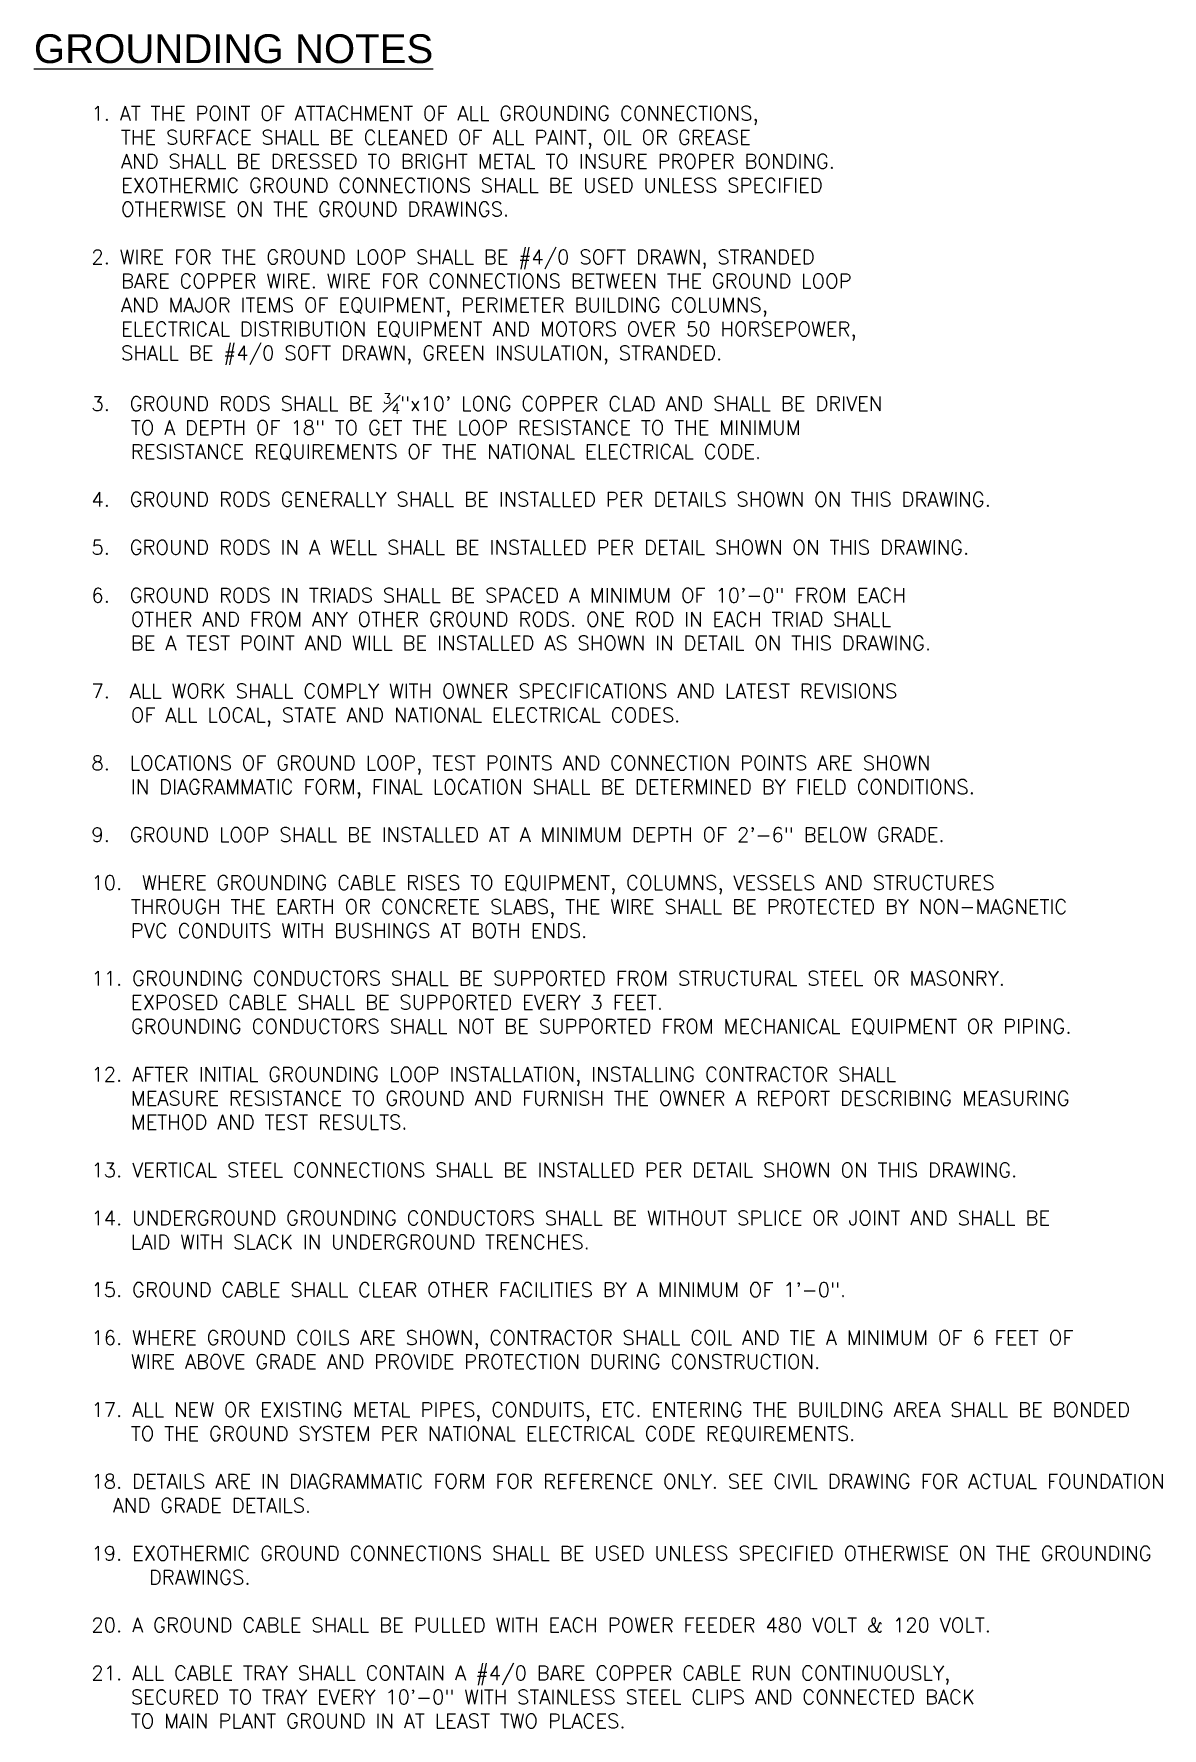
# Model space of a CAD drawing. Header units: inches. Extents: x 0 to 7.4, y -11.1 to 0.
import ezdxf

# ---------------------------------------------------------------- set-up
doc = ezdxf.new("R2010")
doc.units = ezdxf.units.IN
doc.header["$LTSCALE"] = 0.5
doc.header["$MEASUREMENT"] = 0
doc.layers.get('0').update_dxf_attribs({"linetype": 'CONTINUOUS'})
doc.styles.add('SIMPLEX', font='simplex.shx')

msp = doc.modelspace()

# ---------------------------------------------------------------- texts
at = {"linetype": 'Continuous', "ltscale": 24, "insert": (0, 0), "char_height": 0.09375, "width": 8.90596, "attachment_point": 1, "style": 'SIMPLEX'}
msp.add_mtext('\\A1;{\\fArial|b0|i0|c0|p34;\\H2x;\\L\\C6;GROUNDING NOTES\\H0.5x;\\l\\P}\\P^I1. AT THE POINT OF ATTACHMENT OF ALL GROUNDING CONNECTIONS,\\P^I   THE SURFACE SHALL BE CLEANED OF ALL PAINT, OIL OR GREASE\\P^I   AND SHALL BE DRESSED TO BRIGHT METAL TO INSURE PROPER BONDING.\\P^I   EXOTHERMIC GROUND CONNECTIONS SHALL BE USED UNLESS SPECIFIED\\P^I   OTHERWISE ON THE GROUND DRAWINGS.\\P\\P^I2. WIRE FOR THE GROUND LOOP SHALL BE #4/0 SOFT DRAWN, STRANDED\\P^I   BARE COPPER WIRE. WIRE FOR CONNECTIONS BETWEEN THE GROUND LOOP\\P^I   AND MAJOR ITEMS OF EQUIPMENT, PERIMETER BUILDING COLUMNS,\\P^I   ELECTRICAL DISTRIBUTION EQUIPMENT AND MOTORS OVER 50 HORSEPOWER,\\P^I   SHALL BE #4/0 SOFT DRAWN, GREEN INSULATION, STRANDED.\\P\\P^I3.  GROUND RODS SHALL BE {\\H0.7x;\\S3#4;\\H1.4286x;"x10\' LONG COPPER CLAD AND SHALL BE DRIVEN\\P^I    TO A DEPTH OF 18" TO GET THE LOOP RESISTANCE TO THE MINIMUM\\P^I    RESISTANCE REQUIREMENTS OF THE NATIONAL ELECTRICAL CODE.}\\P\\P^I4.  GROUND RODS GENERALLY SHALL BE INSTALLED PER DETAILS SHOWN ON THIS DRAWING.\\P\\P^I5.  GROUND RODS IN A WELL SHALL BE INSTALLED PER DETAIL SHOWN ON THIS DRAWING.\\P\\P^I6.  GROUND RODS IN TRIADS SHALL BE SPACED A MINIMUM OF 10\'-0" FROM EACH\\P^I    OTHER AND FROM ANY OTHER GROUND RODS. ONE ROD IN EACH TRIAD SHALL\\P^I    BE A TEST POINT AND WILL BE INSTALLED AS SHOWN IN DETAIL ON THIS DRAWING.\\P\\P^I7.  ALL WORK SHALL COMPLY WITH OWNER SPECIFICATIONS AND LATEST REVISIONS\\P^I    OF ALL LOCAL, STATE AND NATIONAL ELECTRICAL CODES.\\P\\P^I8.  LOCATIONS OF GROUND LOOP, TEST POINTS AND CONNECTION POINTS ARE SHOWN\\P^I    IN DIAGRAMMATIC FORM, FINAL LOCATION SHALL BE DETERMINED BY FIELD CONDITIONS.\\P\\P^I9.  GROUND LOOP SHALL BE INSTALLED AT A MINIMUM DEPTH OF 2\'-6" BELOW GRADE.\\P\\P^I10.  WHERE GROUNDING CABLE RISES TO EQUIPMENT, COLUMNS, VESSELS AND STRUCTURES\\P^I    THROUGH THE EARTH OR CONCRETE SLABS, THE WIRE SHALL BE PROTECTED BY NON-MAGNETIC\\P^I    PVC CONDUITS WITH BUSHINGS AT BOTH ENDS.\\P\\P^I11. GROUNDING CONDUCTORS SHALL BE SUPPORTED FROM STRUCTURAL STEEL OR MASONRY.\\P^I    EXPOSED CABLE SHALL BE SUPPORTED EVERY 3 FEET.\\P^I    GROUNDING CONDUCTORS SHALL NOT BE SUPPORTED FROM MECHANICAL EQUIPMENT OR PIPING.\\P\\P^I12. AFTER INITIAL GROUNDING LOOP INSTALLATION, INSTALLING CONTRACTOR SHALL\\P^I    MEASURE RESISTANCE TO GROUND AND FURNISH THE OWNER A REPORT DESCRIBING MEASURING\\P^I    METHOD AND TEST RESULTS.\\P\\P^I13. VERTICAL STEEL CONNECTIONS SHALL BE INSTALLED PER DETAIL SHOWN ON THIS DRAWING.\\P\\P^I14. UNDERGROUND GROUNDING CONDUCTORS SHALL BE WITHOUT SPLICE OR JOINT AND SHALL BE\\P^I    LAID WITH SLACK IN UNDERGROUND TRENCHES.\\P\\P^I15. GROUND CABLE SHALL CLEAR OTHER FACILITIES BY A MINIMUM OF 1\'-0".\\P\\P^I16. WHERE GROUND COILS ARE SHOWN, CONTRACTOR SHALL COIL AND TIE A MINIMUM OF 6 FEET OF\\P^I    WIRE ABOVE GRADE AND PROVIDE PROTECTION DURING CONSTRUCTION.\\P\\P^I17. ALL NEW OR EXISTING METAL PIPES, CONDUITS, ETC. ENTERING THE BUILDING AREA SHALL BE BONDED\\P^I    TO THE GROUND SYSTEM PER NATIONAL ELECTRICAL CODE REQUIREMENTS.\\P\\P^I18. DETAILS ARE IN DIAGRAMMATIC FORM FOR REFERENCE ONLY. SEE CIVIL DRAWING FOR ACTUAL FOUNDATION\\P        AND GRADE DETAILS.\\P\\P^I19. EXOTHERMIC GROUND CONNECTIONS SHALL BE USED UNLESS SPECIFIED OTHERWISE ON THE GROUNDING\\P^I^IDRAWINGS.\\P\\P^I20. A GROUND CABLE SHALL BE PULLED WITH EACH POWER FEEDER 480 VOLT & 120 VOLT.\\P\\P^I21. ALL CABLE TRAY SHALL CONTAIN A #4/0 BARE COPPER CABLE RUN CONTINUOUSLY,\\P^I    SECURED TO TRAY EVERY 10\'-0" WITH STAINLESS STEEL CLIPS AND CONNECTED BACK\\P^I    TO MAIN PLANT GROUND IN AT LEAST TWO PLACES.', dxfattribs=at)

doc.saveas('drawing.dxf')
